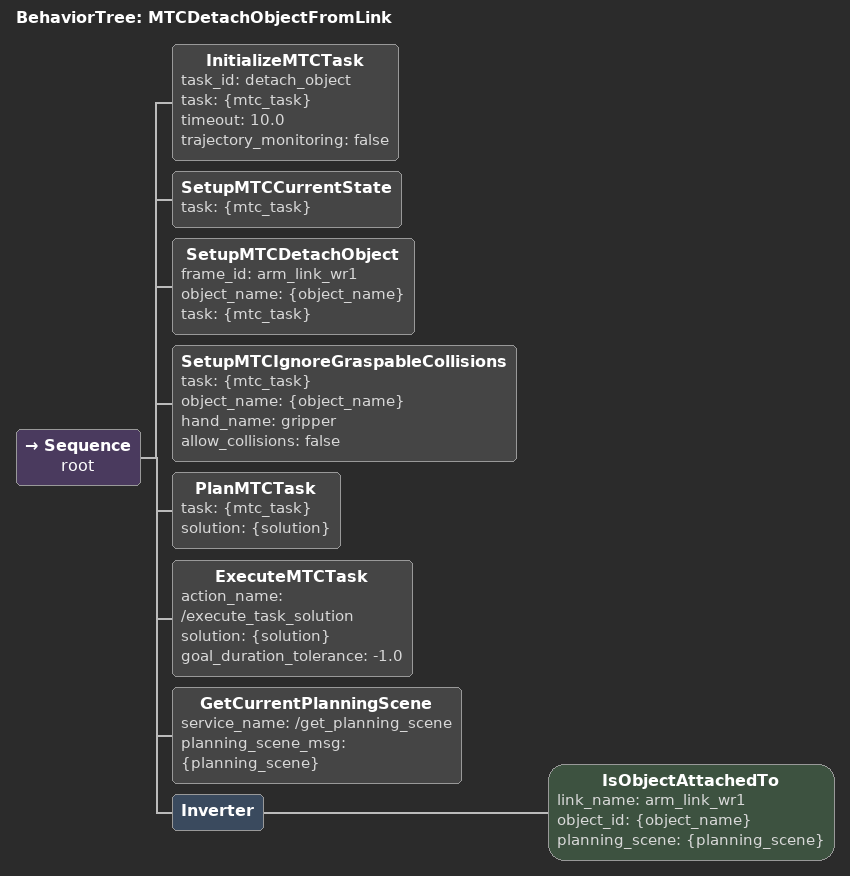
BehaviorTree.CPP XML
<root BTCPP_format="4" >
    <TreeNodeParams>
      <Param name="object_name"/>
    </TreeNodeParams>
     <BehaviorTree ID="MTCDetachObjectFromLink"
        _description="Releases an object"
        >
        <Sequence name="root">
          <InitializeMTCTask task_id="detach_object" task="{mtc_task}" timeout="10.0" trajectory_monitoring="false"/>
          <SetupMTCCurrentState task="{mtc_task}"/>
          <SetupMTCDetachObject frame_id="arm_link_wr1" object_name="{object_name}" task="{mtc_task}"/>
          <SetupMTCIgnoreGraspableCollisions task="{mtc_task}" object_name="{object_name}" hand_name="gripper" allow_collisions="false"/>
          <PlanMTCTask task="{mtc_task}" solution="{solution}"/>
          <ExecuteMTCTask action_name="/execute_task_solution" solution="{solution}" goal_duration_tolerance="-1.0"/>
          <GetCurrentPlanningScene service_name="/get_planning_scene" planning_scene_msg="{planning_scene}"/>
          <Inverter>
            <IsObjectAttachedTo link_name="arm_link_wr1" object_id="{object_name}" planning_scene="{planning_scene}"/>
          </Inverter>
        </Sequence>
     </BehaviorTree>
 </root>
